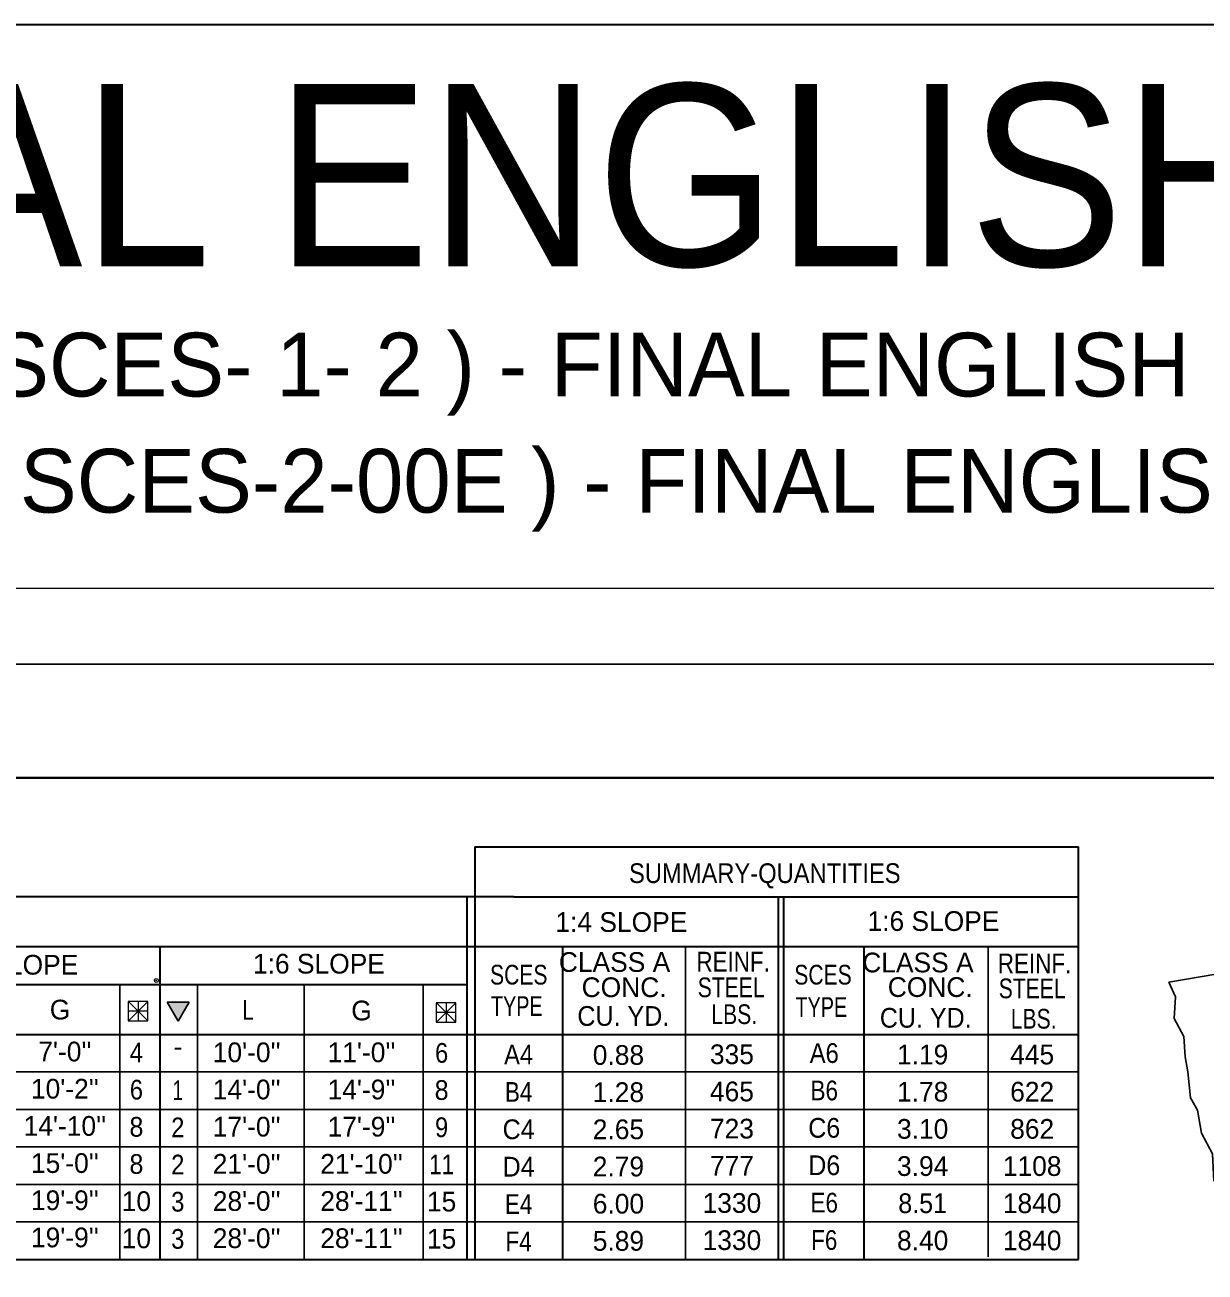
# Model space of a CAD drawing. Extents: x -750 to -381, y 157 to 431.
# Drawn here: x -552.9 to -475.1, y 349 to 431.2 of the extents above; entities that cross this region are included whole.
import ezdxf
from ezdxf.enums import TextEntityAlignment as Align

# ---------------------------------------------------------------- set-up
doc = ezdxf.new("R2010")
doc.units = 0
doc.header["$LTSCALE"] = 0.52
doc.header["$PDMODE"] = 32
doc.header["$PDSIZE"] = 0.26
doc.linetypes.add('MEDIUM_DASHED', pattern=[4.5, 3, -1.5])
doc.layers.add('1', color=7, linetype='Continuous', lineweight=13)

msp = doc.modelspace()

# ---------------------------------------------------------------- hatches: boundary and pattern name
at = {"layer": '1'}
msp.add_hatch(color=256, dxfattribs=at).paths.add_polyline_path([(-543.5386, 366.7701), (-542.8183, 365.5207), (-542.0964, 366.7692)])

# ---------------------------------------------------------------- linework, layer by layer
for p, q in [((-745.6752, 394.0392), (-385.6877, 394.0392)), ((-544.8231, 365.5238), (-546.0973, 366.8067)), ((-546.0938, 365.5255), (-544.8215, 366.8027)), ((-545.4562, 366.8048), (-545.4572, 366.1672)), ((-524.5192, 365.4393), (-525.7933, 366.7222)), ((-525.7898, 365.4409), (-524.5175, 366.7181)), ((-525.1522, 366.7202), (-525.1531, 366.0826)), ((-545.4563, 366.1653), (-546.0978, 366.1655)), ((-544.8233, 366.1655), (-545.4587, 366.1655)), ((-545.4562, 366.1622), (-545.4567, 365.5283)), ((-525.1524, 366.0807), (-525.7937, 366.0809)), ((-524.5192, 366.0809), (-525.1547, 366.0809)), ((-525.1523, 366.0777), (-525.1527, 365.4436))]:
    msp.add_line(p, q, dxfattribs=at)
at = {"layer": '1', "lineweight": 40}
msp.add_line((-715.6762, 381.54), (-390.6878, 381.54), dxfattribs=at)
at = {"layer": '1', "lineweight": 35}
for p, q in [((-523.2645, 376.9911), (-483.4575, 376.9911)), ((-523.2645, 376.9911), (-523.2645, 349.8097)), ((-483.4599, 349.8097), (-483.4575, 376.9911)), ((-619.2002, 373.718), (-520.6914, 373.718)), ((-523.7812, 373.718), (-523.7812, 349.8097)), ((-520.677, 373.6963), (-483.4578, 373.6963)), ((-503.2428, 349.8097), (-503.2428, 373.6963)), ((-502.8932, 349.8097), (-502.8932, 373.6963)), ((-483.4581, 370.4017), (-604.4264, 370.4017)), ((-543.9917, 349.8097), (-543.9917, 370.4017)), ((-517.4662, 370.4017), (-517.4662, 349.8097)), ((-497.5946, 349.8097), (-497.5964, 370.4017)), ((-562.9036, 367.9306), (-523.7812, 367.9306)), ((-619.2002, 364.6359), (-483.4586, 364.6359)), ((-564.2625, 349.8097), (-483.4599, 349.8097))]:
    msp.add_line(p, q, dxfattribs=at)
at = {"layer": '1', "lineweight": 25}
for p, q in [((-509.3739, 349.8097), (-509.3739, 370.4017)), ((-489.4035, 349.9749), (-489.4053, 370.4626)), ((-469.4257, 369.4372), (-477.4961, 368.0867)), ((-546.651, 349.8451), (-546.651, 367.9661)), ((-541.5444, 349.8097), (-541.5444, 367.8797)), ((-534.518, 367.9306), (-534.518, 349.8097)), ((-526.6732, 367.9447), (-526.6732, 349.8237)), ((-483.4588, 362.1648), (-565.1915, 362.1648)), ((-483.459, 359.6938), (-564.6961, 359.6938)), ((-483.4592, 357.2227), (-564.4792, 357.2227)), ((-483.4595, 354.7518), (-565.5011, 354.7518)), ((-483.4597, 352.2807), (-565.2844, 352.2807))]:
    msp.add_line(p, q, dxfattribs=at)
at = {"layer": '1', "lineweight": 35}
msp.add_lwpolyline([(-750.3207, 156.8143), (-380.8374, 156.8143), (-380.8374, 431.1649), (-750.3207, 431.1649)], close=True, dxfattribs=at)
at = {"layer": '1', "lineweight": 25}
for points in [[(-730.6757, 169.0474), (-730.6757, 389.0395), (-385.6877, 389.0395)], [(-477.4961, 368.0867), (-477.0555, 367.1176), (-477.1455, 365.6783), (-476.5158, 364.509), (-476.4258, 363.1597), (-476.2459, 362.1702), (-476.0661, 360.4611), (-475.6162, 359.6515), (-475.3464, 358.1223), (-474.6268, 356.7729), (-474.5368, 354.9739)]]:
    msp.add_lwpolyline(points, dxfattribs=at)
at = {"layer": '1'}
for points in [[(-546.1028, 365.5255), (-544.8215, 365.5255), (-544.8215, 366.8067), (-546.1028, 366.8067)], [(-525.7988, 365.4409), (-524.5175, 365.4409), (-524.5175, 366.7222), (-525.7988, 366.7222)]]:
    msp.add_lwpolyline(points, close=True, dxfattribs=at)
at = {"layer": '1', "linetype": 'MEDIUM_DASHED', "lineweight": 25}
msp.add_lwpolyline([(-543.5386, 366.7701), (-542.8183, 365.5207), (-542.0964, 366.7692)], close=True, dxfattribs=at)
at = {"layer": '1'}
msp.add_point((-544.2568, 368.1903), dxfattribs=at)

# ---------------------------------------------------------------- texts
for s, height, width, p in [('1999 SPECS.-FINAL ENGLISH', 12, 0.95, (-682.9909, 415.2664)), ('SUMMARY-QUANTITIES', 1.3, 0.9, (-513.092, 374.6135)), ('REINF.', 1.3, 0.85, (-508.6463, 368.7807)), ('REINF.', 1.3, 0.85, (-488.7773, 368.6687)), ('SCES', 1.3, 0.8, (-522.2516, 367.9247)), ('SCES', 1.3, 0.8, (-502.1943, 367.9247)), ('STEEL', 1.3, 0.8, (-508.5598, 367.0901)), ('STEEL', 1.3, 0.8, (-488.714, 367.0213)), ('L', 1.3, 0.75, (-538.5727, 365.6063)), ('TYPE', 1.3, 0.75, (-522.1907, 365.8533)), ('TYPE', 1.3, 0.75, (-502.1146, 365.7924))]:
    msp.add_text(s, height=height, dxfattribs=dict(at, width=width)).set_placement(p)
for s, height, p in [('( p.    81 ) SLOPED CONC. END SECTION - ( SCES- 1- 2 ) - FINAL ENGLISH ( 11/18/96 )', 4.2, (-558.6607, 406.6808)), ('( p. R-81E ) SLOPED CONC. END SECTION - ( SCES-2-00E ) - FINAL ENGLISH ( 7/1/99 )', 4.2, (-560.5764, 399.0265)), ("7'-0''", 1.3, (-550.2841, 362.8592)), ("10'-0''", 1.3, (-538.2966, 362.8079)), ("11'-0''", 1.3, (-530.7257, 362.8079)), ('-', 1.3, (-542.8285, 363.1994)), ('0.88', 1.3, (-513.7882, 362.632)), ('335', 1.3, (-506.3058, 362.679)), ('1.19', 1.3, (-493.7296, 362.6619)), ('445', 1.3, (-486.5104, 362.662)), ("10'-2''", 1.3, (-550.2841, 360.4092)), ("14'-0''", 1.3, (-538.2966, 360.3579)), ("14'-9''", 1.3, (-530.7257, 360.3579)), ('1.28', 1.3, (-513.7882, 360.182)), ('465', 1.3, (-506.3058, 360.229)), ('1.78', 1.3, (-493.7296, 360.2119)), ('622', 1.3, (-486.5104, 360.212)), ("14'-10''", 1.3, (-550.2841, 357.9592)), ("17'-0''", 1.3, (-538.2966, 357.9079)), ("17'-9''", 1.3, (-530.7257, 357.9079)), ('2.65', 1.3, (-513.7883, 357.732)), ('723', 1.3, (-506.3058, 357.779)), ('3.10', 1.3, (-493.7295, 357.7619)), ('862', 1.3, (-486.5104, 357.762)), ("15'-0''", 1.3, (-550.2841, 355.5092)), ("21'-0''", 1.3, (-538.2966, 355.4579)), ("21'-10''", 1.3, (-530.7257, 355.4579)), ('2.79', 1.3, (-513.7882, 355.282)), ('777', 1.3, (-506.3058, 355.329)), ('3.94', 1.3, (-493.7295, 355.3119)), ('1108', 1.3, (-486.5104, 355.312)), ("19'-9''", 1.3, (-550.2841, 353.0592)), ('10', 1.3, (-545.5689, 352.9982)), ("28'-0''", 1.3, (-538.2966, 353.0079)), ("28'-11''", 1.3, (-530.7257, 353.0079)), ('15', 1.3, (-525.4455, 352.9708)), ('6.00', 1.3, (-513.7882, 352.832)), ('1330', 1.3, (-506.3058, 352.879)), ('1840', 1.3, (-486.5104, 352.862)), ("19'-9''", 1.3, (-550.2841, 350.6092)), ('10', 1.3, (-545.5689, 350.5482)), ("28'-0''", 1.3, (-538.2966, 350.5579)), ("28'-11''", 1.3, (-530.7257, 350.5579)), ('15', 1.3, (-525.4455, 350.5208)), ('5.89', 1.3, (-513.7882, 350.382)), ('1330', 1.3, (-506.3058, 350.429)), ('8.40', 1.3, (-493.7295, 350.4119)), ('1840', 1.3, (-486.5104, 350.412))]:
    msp.add_text(s, height=height, dxfattribs=at).set_placement(p, align=Align.CENTER)
for s, p in [('1:4 SLOPE', (-517.9448, 371.3947)), ('1:6 SLOPE', (-497.3662, 371.4581)), ('1:4 SLOPE', (-558.0972, 368.5805)), ('1:6 SLOPE', (-537.8842, 368.6483)), (' CLASS A', (-518.1997, 368.7586)), (' CLASS A', (-498.1959, 368.7265)), ('CONC.', (-516.2142, 367.0956)), ('CONC.', (-496.0307, 367.1078)), ('G', (-551.2806, 365.6221)), ('G', (-531.4016, 365.5634))]:
    msp.add_text(s, height=1.3, dxfattribs=at).set_placement(p)
for s, width, p in [('LBS.', 0.8, (-506.1523, 365.3197)), ('CU. YD.', 0.95, (-513.4676, 365.2032)), ('CU. YD.', 0.95, (-493.5277, 365.0831)), ('LBS.', 0.8, (-486.4116, 365.0196)), ('4', 0.9, (-545.5688, 362.7982)), ('6', 0.9, (-525.4455, 362.7708)), ('A4', 0.9, (-520.3684, 362.6627)), ('A6', 0.9, (-500.218, 362.7578)), ('6', 0.9, (-545.5688, 360.3483)), ('8', 0.95, (-525.4456, 360.3208)), ('1', 0.7, (-542.8419, 360.3121)), ('B4', 0.85, (-520.3684, 360.1987)), ('B6', 0.85, (-500.218, 360.2938)), ('8', 0.95, (-545.5688, 357.8982)), ('2', 0.9, (-542.8419, 357.8621)), ('9', 0.9, (-525.4456, 357.8708)), ('C4', 0.95, (-520.3685, 357.7347)), ('C6', 0.95, (-500.218, 357.8298)), ('8', 0.95, (-545.5688, 355.4482)), ('2', 0.9, (-542.8419, 355.4121)), ('11', 0.85, (-525.4456, 355.4208)), ('D4', 0.95, (-520.3685, 355.2707)), ('D6', 0.95, (-500.218, 355.3658)), ('3', 0.9, (-542.8419, 352.9621)), ('E4', 0.85, (-520.3685, 352.8067)), ('E6', 0.85, (-500.218, 352.9018)), ('8.51', 0.95, (-493.7296, 352.8619)), ('3', 0.9, (-542.8419, 350.5121)), ('F4', 0.85, (-520.3685, 350.3427)), ('F6', 0.85, (-500.218, 350.4378))]:
    msp.add_text(s, height=1.3, dxfattribs=dict(at, width=width)).set_placement(p, align=Align.CENTER)

doc.saveas('drawing.dxf')
